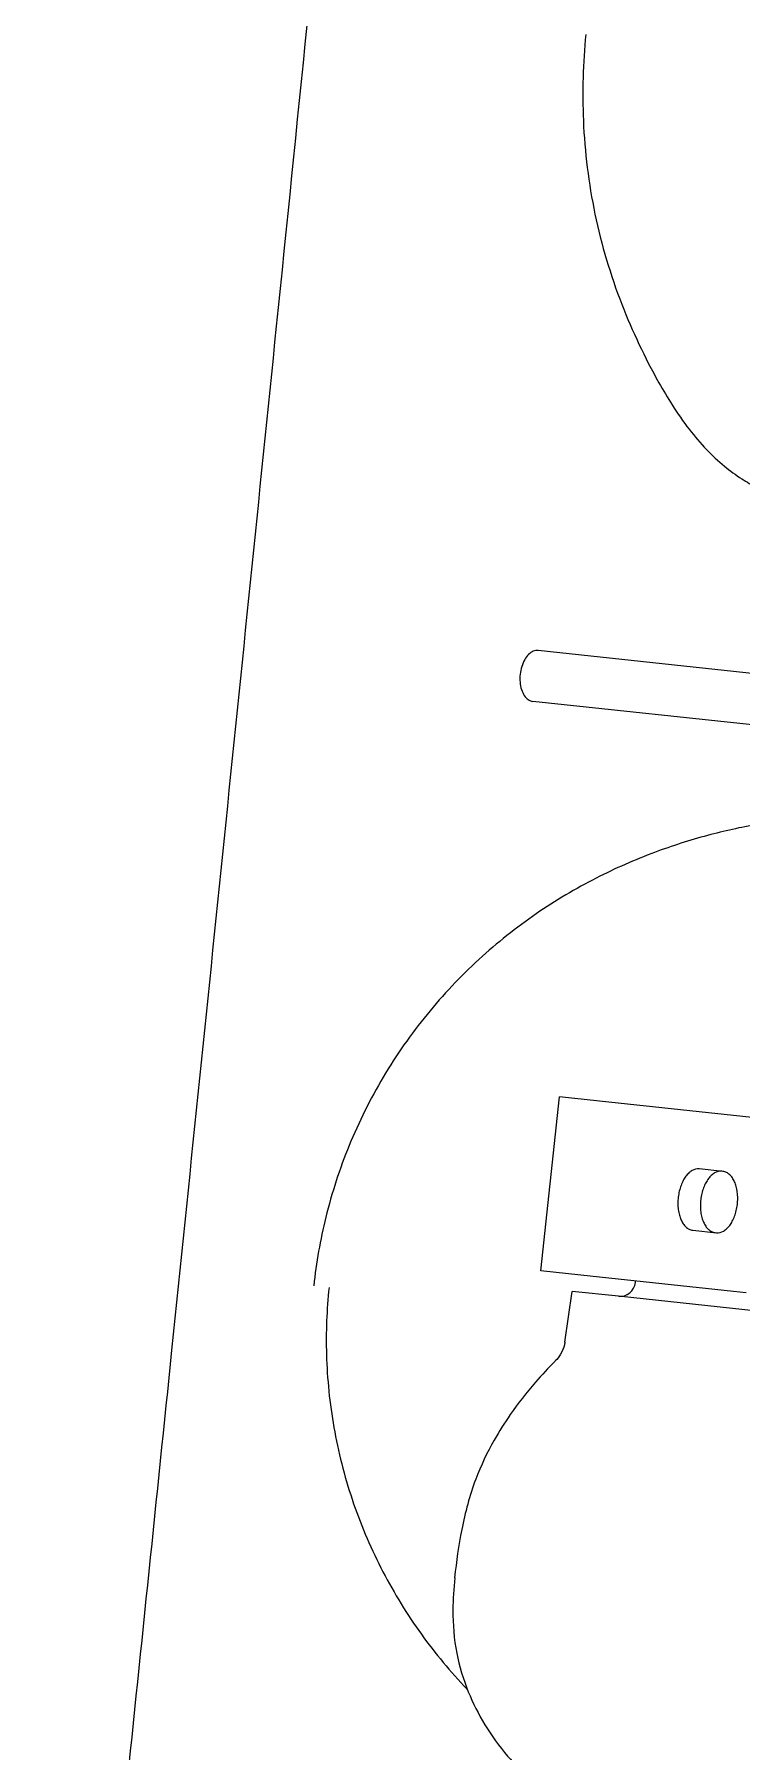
# Model space of a CAD drawing. Header units: millimetres. Extents: x 8265 to 78888, y 1905 to 34251.
# Drawn here: x 38787.28 to 38794.17, y 24291.53 to 24308.23 of the extents above; entities that cross this region are included whole.
import ezdxf

# ---------------------------------------------------------------- set-up
doc = ezdxf.new("R2010")
doc.units = ezdxf.units.MM
doc.layers.add('495_IMPIANTI_001-AM_0', color=6, linetype='Continuous', lineweight=0)

# ---------------------------------------------------------------- blocks, each defined once
blk = doc.blocks.new('gruppo elettrogeno')
at = {"layer": '495_IMPIANTI_001-AM_0'}
for p, q in [((179.5040127818793, -287.7888334592326), (179.4866270119692, -288.2865347733032)), ((177.2754262204089, -288.2865612176147), (179.0032364242506, -288.2865428653831)), ((179.0032364242506, -288.2865428653831), (179.0341231222592, -288.2865420318531)), ((179.0341231222592, -288.2865420318531), (179.4865334833794, -288.2865145779151)), ((177.8014851251501, -288.4518333095339), (177.9247260684697, -288.4518323626735)), ((177.9247260684697, -288.4518323626735), (179.3264743264099, -288.4517981661129)), ((178.8822739465995, -288.4385077189045), (178.8822737957889, -288.4518011998816)), ((179.3264743264099, -288.4517981661129), (179.6609036622303, -288.4517855946842)), ((179.6609036622303, -288.4517855946842), (179.6617158788195, -288.4517855470849)), ((179.6617158788195, -288.4517855470849), (179.8108928314286, -288.4517697775636)), ((179.8108928314286, -288.4517697775636), (179.8108735285005, -290.1532697773628)), ((178.3827265446489, -289.0025711892349), (178.1507360391406, -289.0025768487949)), ((178.1507292323495, -289.6025768487243), (178.3827197378596, -289.6025711891643)), ((177.9247067655397, -290.1533323624617), (179.3264550234799, -290.153298165912)), ((179.3264550234799, -290.153298165912), (179.6608843592003, -290.1532855944833)), ((179.6608843592003, -290.1532855944833), (179.6616977681806, -290.1532855468149)), ((179.6616977681806, -290.1532855468149), (179.8108735285005, -290.1532697773628)), ((178.1425417630599, -293.9521081766334), (180.4788832639497, -293.9521081766334)), ((178.1425417630599, -294.4497081766322), (180.4788832639497, -294.4497081766322))]:
    blk.add_line(p, q, dxfattribs=at)
blk.add_arc((179.0342739465905, -288.4385094432955), 0.152, 90.0005388951095, 179.9993500001951, dxfattribs=at)
for points, start_tangent, end_tangent in [([(183.3868449542988, -339.045124299596), (183.4467817833392, -330.8371471825822), (183.4474265878798, -320.9268406364945), (183.4085111709701, -309.0893526336449), (183.3503067544007, -297.3141099658033), (183.3039873459893, -287.300913281234), (183.2786732121403, -278.6548967028839), (183.2752163350997, -274.4648474152718)], (0.003447947651578939, 0.9999940558108295), (-0.0003465696460881933, 0.9999999399447385)), ([(180.0780434444496, -284.3065783870852), (179.8834662130503, -284.0041517139625), (179.6306164257494, -283.7243973802733), (179.3728147818201, -283.5177338940821), (179.1251287715004, -283.3696419240814), (178.8980619522299, -283.2667181962252), (178.6984685101306, -283.1968240020842), (178.5250484963199, -283.1484038575154), (178.366527189939, -283.1114086217722), (178.2104715880196, -283.0793960050951), (178.0388071800389, -283.0474040299641), (177.8440755055308, -283.0141554111733), (177.6231600771698, -282.9795158709649), (177.3733972356495, -282.9435651875147), (177.0920550693099, -282.9065005624843), (176.7769260266396, -282.8687149286243), (176.4657419342893, -282.8348428214131)], (-0.4746607124626348, 0.8801688520076498), (-0.9946663646047276, 0.1031446708464158)), ([(180.326742773439, -285.3954027633818), (180.3118385945891, -285.0814184513956), (180.2299340187692, -284.6678776951421), (180.0780284166303, -284.3065897850038)], (0.0002920063857631514, 0.9999999573661345), (-0.4744348918171217, 0.8802905960116103)), ([(180.1266415875907, -284.3592962605735), (180.0899348522998, -284.3281611701432)], (-0.7594857229530403, 0.6505239708346633), (-0.7657167171774517, 0.6431779761737699)), ([(181.8443757648693, -288.0732679110015), (181.8000520595197, -287.4200785548137), (181.6528893921004, -286.7233276509733), (181.4017814880299, -286.0471455496527), (181.0526607810698, -285.4144628366239), (180.6207647796891, -284.8462940442851), (180.1266415875907, -284.3592962605735)], (-1.775610947207505e-05, 0.9999999998423603), (-0.7594857229395103, 0.6505239708504595)), ([(180.0868879374793, -286.7676862395319), (180.2253759775704, -286.3713806196256), (180.3087452967302, -285.8676215708738), (180.3283511426198, -285.3950721518531)], (0.3981793391506456, 0.9173075895650025), (-0.000610554980402621, 0.9999998136112906)), ([(179.5782686564708, -287.5950680771357), (179.7478201429694, -287.3702635086129), (179.9582832509004, -287.0295903308734), (180.0868894925698, -286.7676860065849)], (0.6358846287464435, 0.7717841271521448), (0.3989362113705899, 0.9169786798270068)), ([(179.5039392057188, -287.7916726452322), (179.5065364855891, -287.7604595593048), (179.5329974668402, -287.6681467263925), (179.5781010797291, -287.5955467098838)], (0.03402020030336945, 0.999421145449364), (0.6362944115888607, 0.7714463181458485)), ([(178.00124969221, -293.0445185337239), (178.1751979512901, -292.9959460584441), (178.6465381405797, -292.8363153737455), (179.1419083664296, -292.6176763332523), (179.6803436508289, -292.3086479545937), (180.2242149702397, -291.9011655533914), (180.7324046526501, -291.4004226607549), (181.1776520910207, -290.814969563985), (181.5379043403391, -290.1623903389745), (181.7969252067487, -289.4651214039231), (181.9485268708395, -288.7478693813327), (181.99437592916, -288.0732679109942)], (0.9667732253165389, 0.2556355429337969), (1.618643765082086e-05, 0.9999999998689997)), ([(178.1507360391406, -289.0025768487949), (178.0827924628593, -289.0263969601738), (178.0542681585193, -289.0529105963442), (178.0293780960001, -289.0875992483934), (178.0083709517894, -289.1301067557843), (177.9917913403806, -289.1805298239533), (177.9808733744394, -289.2375826125726), (177.97676467575, -289.2975097893623), (177.9797789350796, -289.3584137226544), (177.9900619291293, -289.417714340173), (178.00640541955, -289.4701369367949), (178.0275098461389, -289.5143857855628), (178.052677676329, -289.5504056378531), (178.0816213907292, -289.577899537454), (178.1142824283306, -289.5959220417435), (178.1507265618693, -289.6025768487534)], (-0.9999999997024261, -2.439565505292023e-05), (0.9999999999946031, -3.285395680891196e-06)), ([(178.2315491338104, -289.0272482914015), (178.1988880961999, -289.0092257871156), (178.1624439626703, -289.002570980113)], (-0.8014491765667011, 0.5980628874797003), (-0.9999999999946031, 3.285392648247613e-06)), ([(178.2303780616803, -289.5787508686853), (178.2589023660203, -289.5522372325149), (178.2837924285395, -289.5175485804621), (178.3047995727502, -289.4750410730749), (178.321379184159, -289.4246180049022), (178.3322971501002, -289.3675652162829), (178.3364058487896, -289.3076380395041), (178.3333915894491, -289.2467341062047), (178.3231085954103, -289.1874334886825), (178.3067651049896, -289.1350108920642), (178.2856606784007, -289.0907620432927), (178.2604928482106, -289.0547421910023), (178.2315491338104, -289.0272482914015)], (0.8115884115977585, 0.5842296210910802), (-0.8014491765641563, 0.5980628874831105)), ([(178.3827197378596, -289.6025711891643), (178.45066331415, -289.5787510777818), (178.479187618479, -289.5522374416114), (178.5040776810001, -289.5175487895622), (178.525084825209, -289.475041282175), (178.5416644366305, -289.4246182140023), (178.5525824025699, -289.3675654253757), (178.5566911012502, -289.3076382485933), (178.5536768419188, -289.2467343153048), (178.54339384788, -289.1874336977826), (178.5270503574502, -289.1350111011643), (178.5059459308595, -289.0907622523928), (178.4807781006693, -289.0547424001024), (178.4518343862692, -289.0272485005053), (178.4191733486696, -289.0092259962048), (178.38272921514, -289.0025711892022)], (0.9999999997024265, 2.439564181836373e-05), (-0.9999999999946031, 3.285382446305568e-06)), ([(178.162434485399, -289.6025709800642), (178.2303780616803, -289.5787508686853)], (0.9999999997024265, 2.439564174701943e-05), (0.8115884116083362, 0.5842296210763864)), ([(180.4788832639497, -294.4497081766322), (180.5251500528902, -294.4375310378828), (180.5668879261702, -294.4021916048341), (180.6000112899492, -294.3471491474056), (180.6212777986002, -294.2777916048335), (180.6286057380694, -294.2009081766346), (180.6212777986002, -294.124024748432), (180.6000112899492, -294.0546672058636), (180.5668879261702, -293.9996247484314), (180.5251500528902, -293.9642853153719), (180.4788832639497, -293.9521081766334)], (1, -1.83697019872103e-16), (-1, 1.83697019872103e-16)), ([(179.5864952064094, -297.1636612025914), (179.435682183379, -296.9635198362748), (179.2449279517896, -296.7454856377344), (179.0558738662403, -296.5676337075429), (178.8664457415798, -296.4258058355526), (178.6852757587203, -296.3210176350849), (178.5293449247692, -296.2526367524124), (178.4047526126706, -296.2109968905543), (178.3020550023593, -296.1841563293356), (178.2095583852497, -296.1646866400924), (178.1192981944805, -296.1489627239034), (178.0279518759799, -296.1354671950221), (177.9326658836799, -296.1232765831128), (177.8301571995398, -296.1117403744147), (177.7182329304305, -296.1005373390954), (177.5949751618191, -296.0894728552748), (177.4585849883988, -296.0784239601826), (177.3076263252096, -296.0673317078736), (177.1410325368997, -296.0561763864835), (176.9578757783293, -296.0449506650848), (176.7573953151896, -296.0336565372827), (176.5388766376291, -296.0222941274233), (176.3017709933501, -296.0108710164141), (176.0457324625004, -295.999402888855), (175.7705655458903, -295.987906382853), (175.4761738377601, -295.9763806935816), (175.1625130084394, -295.9648137404738), (174.8725646993407, -295.9546562607547)], (-0.5791154658410552, 0.815245531863682), (-0.9994138219264803, 0.03423466871908361)), ([(180.6553071793605, -300.4584809791422), (180.5895994684797, -299.6212883018643), (180.3803162281401, -298.7301567950644), (180.0275181508896, -297.8853851284157), (179.5864613691592, -297.1636399108438)], (-0.009728783262405971, 0.9999526742682542), (-0.5791162783038103, 0.8152449547243723))]:
    blk.add_spline(points, degree=3, dxfattribs=dict(at, start_tangent=start_tangent, end_tangent=end_tangent))

msp = doc.modelspace()

# ---------------------------------------------------------------- block references
at = {"layer": '495_IMPIANTI_001-AM_0', "linetype": 'Continuous', "rotation": 173.8923967405046}
msp.add_blockref('gruppo elettrogeno', (38940.31072981787, 23990.25911065413), dxfattribs=at)

doc.saveas('drawing.dxf')
